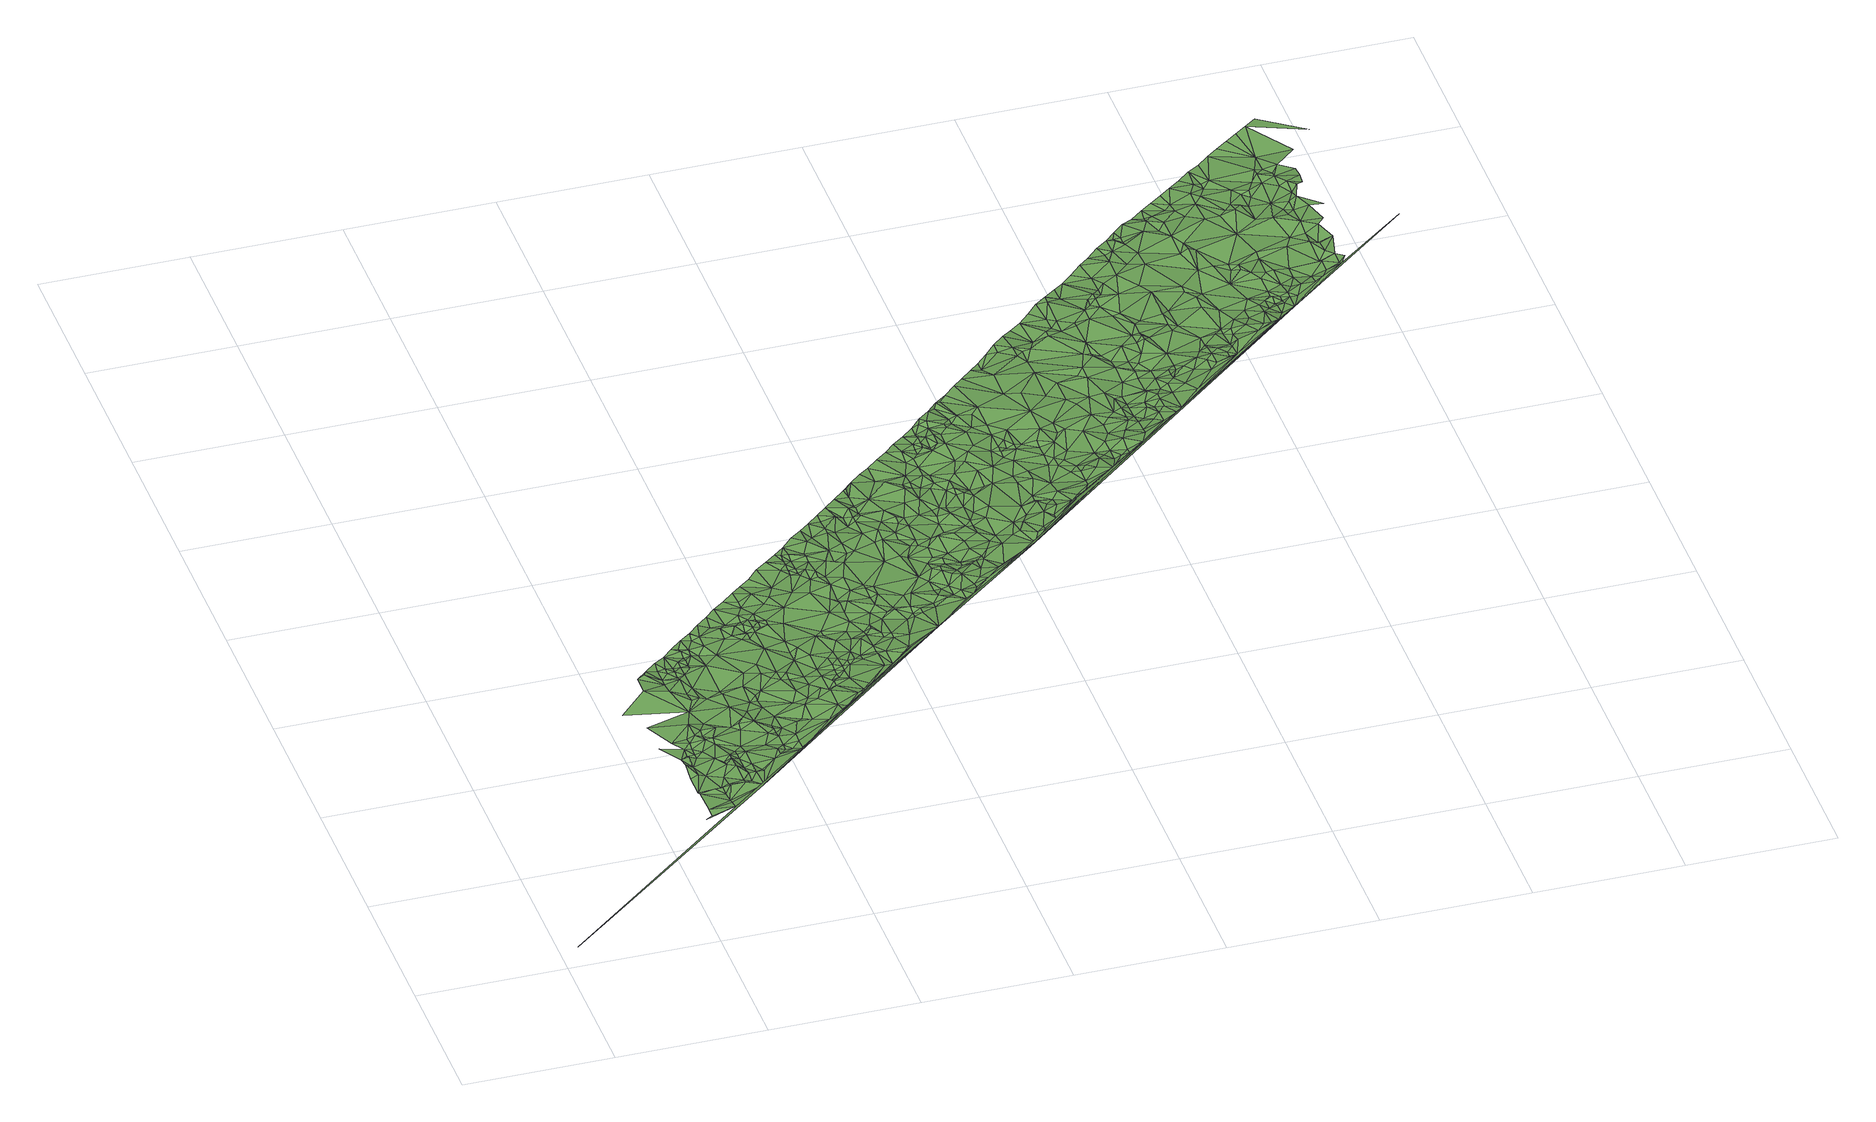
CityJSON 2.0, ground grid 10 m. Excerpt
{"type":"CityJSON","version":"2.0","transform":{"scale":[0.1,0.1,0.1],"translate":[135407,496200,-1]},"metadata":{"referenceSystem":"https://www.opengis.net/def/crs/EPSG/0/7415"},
"CityObjects":{
"plantcover1":{"type":"PlantCover","attributes":{"3df_class":"Forest","bgt_fysiekvoorkomen":"groenvoorziening","bgt_status":"bestaand","identificatienamespace":"NL.IMGeo","begroeidterreindeeloptalud":"false","plus_fysiekvoorkomen":"gras- en kruidachtigen","relatievehoogteligging":0,"aantal_punten":0},"geometry":[{"type":"MultiSurface","lod":"1","boundaries":[[[0,1,2]],[[0,2,3]],[[4,5,3]],[[3,2,6]],[[7,8,5]],[[6,4,3]],[[9,10,8]],[[11,7,5]],[[5,4,11]],[[12,10,9]],[[7,13,8]],[[14,9,8]],[[13,14,8]],[[15,12,9]],[[15,16,12]],[[7,11,17]],[[18,16,19]],[[14,15,9]],[[7,17,13]],[[20,16,15]],[[21,11,4]],[[16,20,22]],[[17,11,21]],[[16,22,19]],[[21,13,17]],[[23,20,15]],[[6,2,24]],[[13,25,14]],[[22,20,23]],[[21,26,13]],[[6,24,4]],[[27,21,4]],[[15,14,28]],[[29,19,22]],[[25,13,26]],[[29,22,23]],[[19,30,31]],[[28,23,15]],[[19,29,32]],[[33,34,31]],[[21,27,26]],[[19,32,30]],[[31,30,35]],[[25,36,14]],[[29,23,37]],[[32,29,37]],[[26,38,25]],[[36,28,14]],[[27,4,24]],[[37,23,28]],[[27,38,26]],[[31,35,33]],[[35,30,39]],[[30,32,40]],[[32,37,40]],[[25,38,41]],[[41,36,25]],[[42,43,44]],[[39,30,40]],[[36,45,28]],[[27,46,38]],[[33,43,34]],[[35,39,33]],[[37,28,47]],[[40,37,47]],[[48,28,45]],[[27,24,46]],[[49,24,50]],[[45,36,51]],[[38,52,41]],[[38,46,52]],[[53,39,40]],[[41,51,36]],[[39,54,33]],[[54,39,53]],[[28,48,47]],[[45,51,48]],[[55,41,52]],[[53,40,56]],[[51,41,55]],[[57,52,46]],[[40,47,56]],[[24,57,46]],[[57,55,52]],[[51,58,48]],[[55,58,51]],[[54,59,33]],[[53,60,54]],[[47,48,61]],[[62,63,44]],[[56,60,53]],[[57,24,64]],[[65,48,58]],[[57,66,55]],[[66,58,55]],[[43,33,59]],[[67,44,43]],[[61,48,65]],[[68,56,47]],[[69,63,70]],[[54,60,59]],[[62,44,67]],[[70,63,62]],[[71,66,57]],[[72,65,58]],[[47,61,68]],[[72,58,66]],[[64,71,57]],[[72,61,65]],[[24,73,64]],[[69,70,74]],[[60,56,75]],[[61,72,68]],[[76,67,43]],[[62,74,70]],[[60,75,59]],[[71,73,66]],[[73,72,66]],[[56,68,77]],[[64,73,71]],[[69,74,78]],[[79,76,43]],[[76,80,67]],[[56,77,75]],[[67,81,62]],[[43,59,82]],[[69,78,83]],[[62,81,74]],[[67,80,81]],[[68,72,84]],[[78,74,85]],[[43,86,79]],[[79,80,76]],[[59,75,82]],[[83,78,87]],[[74,88,85]],[[78,85,87]],[[74,81,88]],[[73,89,72]],[[24,90,73]],[[91,80,79]],[[82,86,43]],[[91,81,80]],[[84,72,89]],[[75,77,92]],[[87,85,93]],[[86,91,79]],[[83,87,94]],[[85,88,93]],[[68,95,77]],[[87,93,96]],[[75,92,97]],[[98,88,81]],[[68,84,95]],[[91,98,81]],[[89,73,99]],[[94,87,96]],[[93,88,98]],[[75,97,82]],[[92,77,100]],[[96,93,101]],[[102,91,86]],[[101,93,98]],[[103,94,96]],[[92,100,97]],[[82,104,86]],[[89,99,105]],[[99,73,90]],[[84,89,106]],[[96,101,103]],[[77,95,100]],[[107,101,98]],[[86,104,102]],[[89,105,106]],[[98,91,108]],[[82,97,109]],[[95,84,110]],[[111,105,99]],[[110,84,106]],[[94,103,112]],[[103,101,113]],[[101,107,113]],[[97,100,109]],[[108,91,102]],[[94,114,115]],[[106,105,111]],[[103,113,116]],[[90,111,99]],[[108,107,98]],[[112,114,94]],[[117,100,95]],[[103,116,112]],[[82,118,104]],[[95,110,119]],[[82,109,118]],[[95,119,117]],[[113,107,108]],[[120,100,117]],[[106,111,121]],[[116,113,122]],[[110,106,123]],[[100,124,109]],[[114,125,115]],[[126,102,104]],[[122,112,116]],[[110,127,119]],[[112,122,114]],[[121,111,90]],[[122,113,108]],[[127,117,119]],[[123,106,121]],[[128,100,120]],[[125,129,115]],[[130,125,114]],[[127,120,117]],[[127,110,123]],[[122,130,114]],[[104,118,126]],[[128,124,100]],[[109,124,118]],[[130,129,125]],[[131,122,108]],[[128,120,127]],[[131,130,122]],[[132,108,102]],[[118,124,133]],[[130,134,129]],[[102,126,132]],[[127,123,135]],[[118,136,126]],[[24,137,90]],[[118,133,136]],[[131,138,130]],[[108,139,131]],[[135,128,127]],[[138,134,130]],[[134,140,129]],[[140,141,129]],[[90,142,121]],[[138,131,139]],[[108,132,139]],[[136,143,126]],[[133,143,136]],[[142,123,121]],[[128,144,124]],[[134,145,140]],[[133,124,144]],[[123,146,135]],[[138,145,134]],[[128,135,147]],[[140,145,141]],[[143,148,126]],[[143,133,144]],[[132,126,148]],[[145,149,141]],[[128,147,150]],[[146,147,135]],[[139,151,138]],[[146,123,142]],[[138,151,145]],[[144,128,150]],[[152,139,132]],[[149,145,153]],[[150,147,146]],[[148,143,154]],[[132,148,152]],[[155,142,90]],[[156,143,144]],[[145,157,153]],[[145,151,157]],[[154,143,158]],[[151,139,159]],[[156,158,143]],[[149,153,160]],[[152,161,139]],[[150,162,144]],[[152,148,163]],[[154,163,148]],[[162,156,144]],[[151,164,157]],[[159,139,161]],[[146,165,150]],[[163,154,158]],[[153,157,166]],[[142,165,146]],[[153,166,160]],[[164,151,159]],[[150,167,162]],[[158,156,168]],[[163,158,169]],[[152,163,161]],[[157,164,170]],[[137,155,90]],[[168,169,158]],[[165,167,150]],[[157,170,166]],[[162,171,156]],[[166,172,160]],[[168,156,171]],[[173,164,159]],[[155,165,142]],[[167,174,162]],[[164,175,170]],[[176,159,161]],[[175,164,173]],[[176,173,159]],[[169,168,177]],[[174,171,162]],[[169,178,163]],[[166,170,179]],[[177,168,171]],[[166,180,172]],[[163,178,161]],[[165,181,167]],[[170,175,182]],[[176,161,183]],[[167,181,174]],[[173,176,183]],[[179,180,166]],[[155,184,165]],[[182,179,170]],[[175,173,183]],[[178,169,177]],[[185,171,174]],[[182,175,186]],[[183,186,175]],[[171,187,177]],[[181,185,174]],[[182,188,179]],[[180,189,172]],[[188,182,186]],[[183,161,190]],[[187,171,185]],[[180,179,188]],[[189,191,172]],[[161,178,192]],[[183,193,186]],[[184,194,165]],[[165,194,181]],[[185,181,195]],[[155,137,184]],[[192,190,161]],[[178,177,196]],[[188,186,197]],[[196,177,187]],[[186,193,197]],[[188,198,180]],[[193,183,199]],[[200,187,185]],[[195,200,185]],[[189,180,198]],[[194,195,181]],[[188,197,201]],[[199,183,190]],[[191,189,202]],[[49,137,24]],[[192,178,203]],[[188,201,198]],[[202,204,191]],[[197,193,199]],[[200,205,187]],[[206,178,196]],[[197,207,201]],[[190,192,203]],[[137,194,184]],[[178,206,203]],[[199,207,197]],[[198,201,207]],[[208,187,205]],[[209,205,200]],[[187,210,196]],[[195,211,200]],[[194,212,195]],[[213,202,189]],[[208,210,187]],[[208,205,209]],[[199,190,214]],[[211,209,200]],[[189,198,215]],[[213,204,202]],[[207,199,214]],[[212,211,195]],[[206,196,216]],[[196,210,217]],[[137,212,194]],[[196,217,216]],[[203,218,190]],[[219,208,209]],[[213,189,215]],[[198,207,220]],[[209,211,219]],[[213,221,204]],[[203,206,218]],[[208,219,210]],[[217,210,222]],[[137,223,212]],[[218,214,190]],[[210,219,222]],[[211,212,224]],[[220,207,214]],[[215,198,220]],[[206,216,225]],[[211,226,219]],[[217,227,216]],[[217,222,227]],[[223,224,212]],[[219,226,222]],[[206,225,218]],[[213,215,228]],[[216,227,225]],[[227,222,229]],[[226,229,222]],[[213,230,221]],[[228,215,220]],[[231,214,218]],[[224,232,211]],[[230,213,228]],[[230,233,221]],[[211,232,226]],[[226,234,229]],[[235,225,227]],[[227,229,235]],[[223,232,224]],[[218,225,236]],[[218,237,231]],[[229,234,235]],[[218,236,237]],[[226,238,234]],[[220,214,239]],[[225,235,236]],[[220,240,228]],[[214,231,239]],[[137,241,223]],[[242,233,230]],[[232,238,226]],[[230,228,240]],[[234,243,235]],[[238,243,234]],[[244,232,223]],[[231,237,245]],[[236,235,246]],[[237,236,245]],[[240,220,247]],[[248,235,243]],[[238,249,243]],[[242,230,250]],[[236,246,245]],[[232,249,238]],[[247,220,239]],[[248,246,235]],[[230,240,251]],[[252,243,249]],[[241,244,223]],[[242,250,253]],[[254,248,243]],[[231,245,255]],[[254,243,252]],[[244,249,232]],[[239,231,255]],[[230,251,250]],[[244,256,249]],[[246,248,257]],[[256,252,249]],[[258,245,246]],[[256,254,252]],[[254,257,248]],[[251,240,259]],[[247,260,240]],[[253,250,261]],[[257,258,246]],[[247,239,262]],[[263,250,251]],[[255,245,258]],[[259,240,260]],[[244,264,256]],[[261,250,263]],[[253,261,265]],[[266,239,255]],[[253,265,267]],[[268,263,251]],[[269,257,254]],[[270,262,239]],[[270,239,266]],[[256,271,254]],[[251,259,268]],[[272,261,263]],[[273,258,257]],[[272,263,268]],[[244,241,264]],[[274,255,258]],[[267,265,275]],[[49,241,137]],[[247,262,276]],[[265,261,277]],[[268,259,278]],[[260,247,276]],[[277,261,272]],[[273,274,258]],[[271,269,254]],[[264,279,256]],[[280,273,257]],[[277,275,265]],[[259,260,278]],[[268,278,272]],[[280,257,269]],[[281,262,270]],[[275,282,267]],[[256,279,271]],[[283,266,255]],[[284,270,266]],[[277,285,275]],[[273,280,274]],[[276,262,281]],[[255,274,283]],[[282,275,285]],[[278,260,286]],[[284,281,270]],[[287,286,260]],[[264,241,279]],[[287,260,276]],[[272,288,277]],[[272,278,288]],[[289,280,269]],[[284,266,283]],[[269,271,289]],[[285,277,290]],[[280,291,274]],[[278,286,288]],[[292,286,287]],[[292,287,276]],[[281,284,293]],[[293,276,281]],[[282,285,294]],[[280,289,291]],[[277,288,290]],[[291,283,274]],[[271,279,295]],[[289,271,295]],[[285,290,294]],[[296,292,276]],[[284,283,297]],[[292,298,286]],[[288,286,298]],[[293,296,276]],[[293,284,299]],[[300,282,294]],[[298,290,288]],[[300,301,282]],[[299,284,297]],[[291,302,283]],[[279,241,49]],[[289,303,291]],[[283,302,297]],[[303,289,295]],[[290,304,294]],[[305,292,296]],[[305,298,292]],[[295,279,49]],[[293,306,296]],[[291,307,302]],[[293,299,308]],[[290,298,304]],[[304,300,294]],[[293,308,306]],[[301,300,309]],[[297,302,310]],[[299,297,311]],[[291,303,307]],[[311,297,310]],[[308,299,311]],[[312,304,298]],[[307,310,302]],[[312,298,305]],[[305,296,306]],[[303,295,313]],[[314,309,300]],[[304,314,300]],[[306,308,315]],[[308,311,315]],[[313,295,49]],[[316,307,303]],[[307,317,310]],[[304,312,318]],[[318,312,305]],[[314,319,309]],[[311,310,320]],[[313,316,303]],[[316,317,307]],[[321,314,304]],[[311,320,315]],[[317,320,310]],[[322,304,318]],[[316,313,323]],[[319,314,324]],[[313,49,323]],[[322,321,304]],[[325,318,305]],[[305,306,326]],[[315,326,306]],[[324,314,321]],[[316,327,317]],[[323,327,316]],[[325,322,318]],[[328,319,324]],[[329,320,317]],[[325,305,326]],[[323,49,330]],[[331,321,322]],[[331,324,321]],[[332,319,328]],[[327,333,317]],[[327,323,330]],[[315,320,334]],[[329,317,333]],[[335,322,325]],[[328,324,336]],[[331,336,324]],[[330,333,327]],[[335,331,322]],[[326,315,334]],[[332,328,336]],[[329,334,320]],[[337,325,326]],[[333,338,329]],[[336,331,339]],[[340,332,336]],[[49,341,330]],[[339,331,335]],[[325,337,335]],[[330,342,333]],[[343,329,338]],[[340,336,344]],[[336,339,344]],[[345,334,329]],[[343,345,329]],[[338,333,342]],[[346,339,335]],[[326,347,337]],[[334,348,326]],[[349,344,339]],[[348,347,326]],[[349,339,346]],[[340,344,350]],[[341,342,330]],[[351,341,49]],[[352,335,337]],[[353,343,338]],[[346,335,352]],[[350,354,340]],[[342,355,338]],[[344,349,350]],[[347,352,337]],[[345,343,353]],[[348,334,356]],[[355,353,338]],[[346,357,349]],[[345,358,334]],[[349,359,350]],[[342,341,355]],[[359,349,357]],[[360,345,353]],[[348,361,347]],[[346,352,362]],[[363,356,334]],[[350,364,354]],[[357,346,362]],[[355,360,353]],[[359,365,350]],[[347,366,352]],[[348,356,361]],[[358,363,334]],[[365,364,350]],[[360,367,345]],[[355,341,368]],[[367,358,345]],[[355,368,360]],[[347,369,366]],[[370,354,364]],[[347,361,369]],[[371,354,370]],[[362,352,366]],[[351,368,341]],[[359,357,372]],[[365,359,373]],[[358,374,363]],[[363,375,356]],[[367,374,358]],[[361,356,376]],[[360,377,367]],[[364,365,373]],[[372,357,362]],[[368,378,360]],[[371,370,379]],[[370,364,373]],[[368,351,380]],[[369,381,366]],[[369,361,381]],[[360,378,377]],[[376,356,382]],[[366,383,362]],[[356,375,382]],[[359,372,373]],[[374,384,363]],[[371,379,385]],[[379,370,385]],[[367,386,374]],[[361,376,381]],[[367,377,386]],[[378,368,387]],[[368,380,387]],[[363,388,375]],[[385,370,373]],[[362,389,372]],[[383,389,362]],[[363,384,388]],[[381,390,366]],[[390,383,366]],[[374,386,384]],[[378,386,377]],[[351,391,380]],[[392,351,49]],[[381,376,393]],[[382,375,394]],[[389,395,372]],[[376,382,393]],[[375,388,394]],[[378,387,396]],[[389,383,395]],[[383,390,395]],[[384,386,397]],[[380,391,387]],[[390,381,393]],[[388,384,398]],[[378,399,386]],[[400,373,372]],[[385,373,401]],[[384,397,398]],[[387,391,396]],[[394,388,398]],[[396,402,378]],[[400,372,395]],[[386,399,397]],[[403,382,394]],[[403,393,382]],[[378,402,399]],[[390,404,395]],[[405,385,401]],[[401,373,406]],[[407,390,393]],[[398,397,408]],[[397,399,408]],[[395,404,400]],[[409,373,400]],[[398,410,394]],[[391,411,396]],[[406,373,409]],[[390,407,404]],[[393,403,412]],[[408,399,402]],[[413,405,401]],[[396,411,402]],[[403,394,414]],[[412,407,393]],[[408,415,398]],[[410,414,394]],[[408,402,416]],[[415,410,398]],[[400,404,417]],[[412,403,418]],[[392,391,351]],[[402,411,416]],[[414,418,403]],[[407,419,404]],[[408,416,415]],[[409,400,417]],[[420,401,406]],[[404,419,421]],[[413,401,420]],[[404,421,417]],[[422,406,409]],[[411,423,416]],[[415,424,410]],[[425,407,412]],[[424,415,416]],[[412,418,425]],[[420,406,422]],[[409,417,426]],[[426,422,409]],[[427,419,407]],[[413,420,428]],[[429,421,419]],[[429,417,421]],[[418,414,430]],[[431,414,410]],[[432,422,426]],[[426,417,433]],[[427,429,419]],[[410,424,431]],[[425,427,407]],[[432,420,422]],[[391,392,411]],[[416,423,434]],[[434,424,416]],[[430,425,418]],[[432,426,433]],[[435,417,429]],[[433,417,435]],[[414,431,430]],[[436,429,427]],[[428,420,437]],[[420,432,438]],[[432,433,438]],[[425,439,427]],[[431,424,434]],[[430,440,425]],[[428,437,441]],[[392,423,411]],[[440,439,425]],[[436,442,429]],[[443,436,427]],[[435,429,442]],[[433,435,444]],[[445,430,431]],[[439,443,427]],[[445,440,430]],[[438,433,444]],[[446,420,438]],[[437,420,446]],[[434,445,431]],[[437,447,441]],[[434,423,392]],[[444,435,442]],[[448,439,440]],[[449,436,443]],[[449,442,436]],[[441,447,450]],[[438,444,451]],[[452,443,439]],[[448,440,445]],[[438,451,446]],[[437,446,453]],[[437,453,447]],[[434,454,445]],[[448,452,439]],[[444,442,455]],[[444,455,451]],[[456,442,449]],[[447,453,457]],[[443,458,449]],[[442,456,455]],[[459,450,447]],[[460,443,452]],[[434,392,454]],[[458,456,449]],[[457,461,447]],[[460,458,443]],[[462,452,448]],[[463,448,445]],[[453,446,464]],[[447,461,459]],[[454,463,445]],[[451,455,465]],[[446,451,466]],[[467,450,459]],[[460,452,462]],[[455,456,468]],[[458,468,456]],[[464,457,453]],[[469,454,392]],[[470,461,457]],[[462,448,463]],[[460,468,458]],[[454,469,463]],[[459,461,470]],[[455,468,465]],[[451,465,466]],[[471,467,459]],[[464,446,466]],[[470,457,464]],[[459,470,472]],[[392,473,469]],[[471,459,472]],[[474,463,469]],[[475,467,471]],[[476,472,470]],[[475,477,467]],[[468,460,478]],[[474,469,473]],[[470,464,476]],[[479,460,462]],[[480,471,472]],[[392,481,473]],[[482,465,468]],[[476,480,472]],[[462,463,483]],[[480,475,471]],[[484,476,464]],[[485,463,474]],[[465,486,466]],[[460,479,478]],[[474,473,487]],[[475,488,477]],[[484,480,476]],[[468,478,482]],[[486,465,482]],[[464,466,489]],[[473,481,487]],[[480,490,475]],[[489,484,464]],[[462,483,479]],[[463,485,483]],[[491,480,484]],[[490,488,475]],[[488,492,477]],[[491,490,480]],[[489,491,484]],[[487,493,474]],[[479,482,478]],[[493,485,474]],[[486,494,466]],[[489,466,494]],[[495,492,488]],[[490,495,488]],[[496,491,489]],[[487,481,497]],[[490,491,496]],[[482,498,486]],[[479,498,482]],[[483,485,499]],[[392,500,481]],[[493,487,497]],[[498,494,486]],[[501,492,495]],[[502,490,496]],[[503,495,490]],[[504,479,483]],[[499,485,493]],[[505,489,494]],[[489,506,496]],[[503,490,502]],[[507,483,499]],[[493,497,508]],[[479,509,498]],[[510,483,507]],[[505,506,489]],[[510,504,483]],[[502,496,506]],[[504,509,479]],[[511,501,495]],[[503,511,495]],[[499,493,512]],[[513,493,508]],[[514,494,498]],[[515,503,502]],[[481,500,497]],[[514,505,494]],[[512,493,513]],[[515,502,506]],[[515,511,503]],[[516,507,499]],[[511,517,501]],[[512,516,499]],[[497,518,508]],[[519,501,517]],[[507,516,510]],[[510,520,504]],[[521,498,509]],[[514,498,522]],[[520,509,504]],[[516,512,513]],[[523,515,506]],[[524,511,515]],[[518,513,508]],[[524,517,511]],[[498,521,522]],[[506,505,525]],[[517,524,519]],[[523,524,515]],[[505,514,525]],[[510,516,526]],[[527,519,524]],[[520,528,509]],[[514,522,529]],[[518,516,513]],[[521,509,528]],[[525,523,506]],[[520,510,530]],[[497,500,518]],[[531,514,529]],[[532,519,527]],[[530,510,526]],[[514,531,525]],[[526,516,518]],[[533,524,523]],[[534,531,529]],[[522,535,529]],[[520,530,528]],[[522,521,535]],[[536,527,524]],[[523,525,537]],[[538,525,531]],[[534,538,531]],[[533,523,537]],[[535,534,529]],[[526,518,539]],[[532,527,536]],[[533,536,524]],[[528,540,521]],[[500,539,518]],[[534,541,538]],[[535,541,534]],[[528,530,540]],[[542,525,538]],[[537,525,542]],[[533,537,536]],[[543,535,521]],[[539,500,544]],[[545,532,536]],[[542,538,541]],[[530,526,546]],[[526,539,547]],[[535,548,541]],[[521,540,543]],[[541,548,542]],[[549,500,392]],[[550,540,530]],[[539,544,547]],[[535,551,548]],[[526,547,546]],[[552,550,530]],[[553,392,49]],[[551,535,543]],[[546,552,530]],[[554,536,537]],[[554,537,542]],[[555,543,540]],[[548,556,542]],[[550,555,540]],[[545,536,557]],[[551,558,548]],[[500,559,544]],[[560,555,550]],[[545,557,561]],[[548,558,556]],[[552,546,562]],[[550,552,563]],[[543,564,551]],[[555,564,543]],[[563,560,550]],[[562,563,552]],[[544,559,547]],[[551,564,558]],[[554,542,556]],[[562,546,565]],[[560,566,555]],[[536,554,557]],[[563,562,567]],[[547,559,546]],[[564,556,558]],[[566,564,555]],[[567,562,565]],[[561,568,569]],[[561,557,568]],[[570,560,563]],[[559,565,546]],[[571,563,567]],[[564,572,556]],[[570,566,560]],[[571,567,565]],[[566,573,564]],[[574,575,569]],[[568,574,569]],[[554,556,576]],[[572,576,556]],[[557,554,577]],[[564,573,572]],[[570,563,571]],[[571,565,559]],[[549,559,500]],[[576,572,573]],[[574,578,575]],[[566,579,573]],[[570,579,566]],[[577,554,580]],[[581,570,571]],[[582,571,559]],[[557,583,568]],[[392,584,549]],[[577,583,557]],[[554,576,585]],[[568,586,574]],[[582,581,571]],[[587,578,574]],[[588,570,581]],[[589,582,559]],[[576,573,590]],[[554,585,580]],[[591,579,570]],[[582,588,581]],[[588,591,570]],[[586,587,574]],[[592,589,559]],[[583,577,580]],[[579,590,573]],[[589,588,582]],[[593,578,587]],[[594,568,583]],[[585,576,595]],[[594,586,568]],[[576,590,595]],[[596,588,589]],[[591,597,579]],[[592,559,549]],[[588,598,591]],[[589,592,596]],[[593,587,599]],[[598,588,596]],[[579,597,600]],[[580,585,601]],[[580,601,583]],[[579,600,590]],[[599,587,586]],[[597,591,598]],[[593,599,602]],[[549,596,592]],[[599,586,603]],[[603,586,594]],[[549,598,596]],[[604,597,598]],[[595,605,585]],[[601,585,605]],[[595,590,605]],[[590,600,606]],[[599,603,607]],[[607,603,594]],[[600,597,608]],[[601,609,583]],[[602,599,610]],[[611,598,549]],[[611,604,598]],[[608,597,604]],[[594,583,612]],[[613,590,606]],[[600,608,606]],[[605,590,613]],[[599,607,610]],[[610,614,602]],[[605,615,601]],[[611,616,604]],[[609,612,583]],[[613,606,617]],[[608,617,606]],[[604,618,608]],[[601,615,609]],[[618,604,616]],[[619,607,594]],[[620,605,613]],[[621,614,610]],[[613,617,622]],[[610,607,623]],[[624,611,549]],[[605,620,615]],[[617,608,625]],[[618,625,608]],[[622,617,625]],[[626,613,622]],[[619,594,612]],[[620,613,626]],[[616,611,624]],[[627,618,616]],[[609,615,612]],[[625,618,628]],[[621,610,629]],[[622,625,630]],[[623,607,619]],[[622,631,626]],[[622,630,631]],[[629,610,623]],[[628,618,627]],[[620,626,632]],[[616,624,627]],[[626,631,632]],[[630,625,633]],[[628,633,625]],[[620,634,615]],[[584,624,549]],[[635,621,629]],[[630,636,631]],[[632,634,620]],[[627,637,628]],[[621,638,639]],[[615,640,612]],[[636,630,633]],[[641,629,623]],[[621,635,638]],[[633,628,637]],[[637,627,624]],[[642,619,612]],[[643,632,631]],[[635,629,641]],[[623,619,644]],[[615,634,640]],[[631,636,643]],[[553,584,392]],[[612,640,642]],[[645,636,633]],[[633,637,645]],[[623,644,641]],[[638,646,639]],[[619,642,647]],[[637,624,584]],[[632,648,634]],[[638,635,649]],[[649,635,641]],[[637,650,645]],[[647,644,619]],[[643,648,632]],[[645,651,636]],[[642,652,647]],[[637,584,650]],[[636,653,643]],[[644,647,652]],[[645,650,651]],[[638,654,646]],[[651,653,636]],[[649,654,638]],[[642,655,652]],[[642,640,655]],[[641,644,656]],[[641,657,649]],[[648,658,634]],[[659,640,634]],[[584,660,650]],[[657,641,656]],[[661,646,654]],[[650,660,651]],[[658,659,634]],[[662,646,661]],[[643,663,648]],[[643,653,663]],[[644,652,664]],[[655,640,665]],[[659,666,640]],[[667,653,651]],[[652,655,664]],[[666,665,640]],[[644,668,656]],[[648,669,658]],[[670,654,649]],[[651,660,667]],[[657,670,649]],[[671,661,654]],[[648,663,669]],[[653,667,663]],[[662,661,671]],[[668,657,656]],[[659,658,672]],[[655,665,664]],[[659,672,666]],[[665,666,673]],[[669,672,658]],[[674,662,671]],[[671,654,670]],[[667,675,663]],[[673,666,672]],[[663,675,669]],[[657,668,670]],[[644,664,676]],[[676,668,644]],[[667,660,677]],[[678,665,673]],[[665,678,664]],[[675,679,669]],[[675,667,680]],[[672,669,681]],[[671,682,674]],[[683,669,679]],[[671,670,684]],[[680,679,675]],[[681,669,683]],[[677,680,667]],[[685,664,678]],[[668,686,670]],[[673,672,687]],[[664,685,676]],[[670,688,684]],[[678,673,687]],[[672,681,689]],[[670,686,688]],[[682,671,690]],[[671,684,690]],[[676,691,668]],[[692,683,679]],[[691,686,668]],[[692,681,683]],[[693,685,678]],[[687,672,689]],[[684,688,694]],[[679,680,695]],[[696,676,685]],[[694,688,686]],[[689,681,692]],[[697,692,679]],[[693,696,685]],[[693,678,687]],[[690,684,694]],[[696,698,676]],[[697,679,695]],[[699,686,691]],[[676,700,691]],[[697,689,692]],[[677,701,680]],[[698,700,676]],[[702,682,690]],[[696,693,703]],[[696,703,698]],[[660,704,677]],[[700,699,691]],[[703,693,687]],[[690,694,705]],[[682,706,707]],[[708,694,686]],[[701,695,680]],[[682,702,706]],[[690,705,702]],[[686,699,708]],[[709,689,697]],[[687,689,709]],[[710,699,700]],[[705,694,708]],[[584,711,660]],[[709,697,695]],[[712,707,706]],[[713,702,705]],[[698,714,700]],[[715,703,687]],[[698,703,714]],[[702,713,706]],[[705,708,713]],[[700,714,710]],[[709,695,716]],[[695,701,716]],[[709,717,687]],[[704,701,677]],[[703,715,714]],[[710,718,699]],[[699,718,708]],[[713,719,706]],[[720,716,701]],[[719,713,708]],[[721,712,706]],[[715,687,722]],[[723,709,716]],[[687,717,722]],[[710,714,724]],[[709,723,717]],[[723,716,720]],[[725,712,721]],[[721,706,719]],[[714,715,726]],[[724,718,710]],[[719,708,727]],[[723,728,717]],[[704,720,701]],[[724,714,726]],[[722,726,715]],[[729,717,728]],[[730,723,720]],[[718,727,708]],[[723,731,728]],[[722,717,729]],[[726,732,724]],[[725,721,733]],[[729,728,731]],[[734,725,733]],[[731,723,735]],[[724,732,718]],[[723,730,735]],[[704,730,720]],[[711,704,660]],[[719,736,721]],[[737,733,721]],[[731,738,729]],[[722,729,739]],[[734,733,737]],[[727,740,719]],[[704,735,730]],[[735,741,731]],[[726,722,742]],[[737,721,736]],[[732,726,743]],[[744,734,737]],[[736,719,740]],[[739,729,738]],[[741,735,704]],[[738,731,741]],[[745,718,732]],[[746,727,718]],[[742,722,739]],[[743,726,742]],[[747,741,704]],[[748,744,737]],[[737,736,749]],[[738,741,747]],[[739,738,750]],[[727,746,740]],[[748,737,751]],[[748,752,744]],[[753,732,743]],[[742,739,750]],[[749,736,740]],[[753,745,732]],[[745,746,718]],[[754,750,738]],[[751,737,749]],[[754,738,747]],[[752,755,744]],[[748,756,752]],[[553,711,584]],[[757,742,750]],[[756,748,751]],[[704,758,747]],[[757,750,754]],[[752,759,755]],[[752,756,759]],[[760,743,742]],[[761,742,757]],[[758,754,747]],[[762,757,754]],[[753,743,760]],[[759,763,755]],[[745,764,746]],[[753,764,745]],[[760,742,761]],[[765,756,751]],[[765,751,749]],[[756,765,759]],[[740,766,749]],[[761,757,762]],[[746,767,740]],[[753,760,764]],[[762,754,758]],[[765,763,759]],[[711,758,704]],[[764,767,746]],[[761,762,768]],[[760,761,769]],[[767,766,740]],[[758,770,762]],[[749,771,765]],[[760,772,764]],[[768,762,770]],[[769,761,768]],[[765,773,763]],[[749,766,771]],[[763,773,774]],[[775,770,758]],[[772,760,769]],[[764,776,767]],[[711,775,758]],[[777,768,770]],[[778,773,765]],[[769,768,777]],[[772,776,764]],[[773,779,774]],[[777,770,775]],[[765,771,778]],[[767,780,766]],[[779,781,774]],[[766,780,782]],[[769,777,783]],[[777,775,711]],[[767,784,780]],[[785,779,773]],[[766,782,771]],[[783,772,769]],[[776,786,767]],[[778,787,773]],[[786,784,767]],[[781,779,785]],[[778,771,787]],[[773,787,785]],[[780,784,782]],[[777,711,788]],[[783,777,789]],[[772,783,790]],[[789,777,788]],[[776,791,786]],[[792,781,785]],[[790,783,789]],[[786,793,784]],[[794,776,772]],[[795,785,787]],[[781,792,796]],[[797,787,771]],[[798,772,790]],[[799,789,788]],[[711,553,788]],[[786,791,793]],[[800,791,776]],[[801,790,789]],[[771,782,802]],[[801,789,799]],[[792,785,795]],[[794,772,798]],[[803,800,776]],[[804,799,788]],[[805,790,801]],[[798,790,805]],[[791,806,793]],[[799,804,801]],[[794,807,776]],[[803,776,807]],[[553,804,788]],[[800,806,791]],[[787,797,795]],[[784,808,782]],[[796,792,809]],[[801,810,805]],[[801,804,810]],[[771,802,797]],[[803,806,800]],[[798,805,811]],[[812,796,809]],[[805,810,811]],[[792,795,809]],[[798,811,794]],[[793,808,784]],[[553,813,804]],[[804,813,810]],[[811,810,813]],[[794,811,814]],[[793,806,815]],[[811,813,814]],[[802,782,808]],[[806,803,816]],[[807,794,817]],[[553,818,813]],[[803,807,819]],[[812,809,820]],[[817,794,814]],[[809,795,821]],[[821,795,797]],[[813,818,814]],[[819,807,817]],[[816,803,819]],[[797,802,821]],[[815,806,816]],[[793,815,808]],[[817,814,822]],[[820,809,823]],[[814,818,824]],[[825,819,817]],[[809,821,823]],[[814,824,822]],[[816,819,825]],[[553,826,818]],[[821,802,827]],[[828,817,822]],[[802,808,827]],[[828,825,817]],[[822,824,828]],[[816,825,829]],[[818,830,824]],[[823,821,831]],[[820,823,832]],[[820,832,833]],[[821,827,834]],[[829,825,828]],[[821,834,831]],[[816,835,815]],[[827,808,836]],[[818,826,830]],[[828,824,837]],[[823,831,838]],[[823,838,832]],[[834,827,836]],[[829,835,816]],[[824,830,837]],[[837,829,828]],[[815,839,808]],[[832,840,833]],[[831,834,841]],[[553,842,826]],[[843,836,808]],[[838,844,832]],[[834,836,841]],[[840,832,844]],[[830,826,837]],[[831,845,838]],[[815,835,839]],[[831,841,845]],[[838,846,844]],[[841,836,847]],[[837,848,829]],[[844,846,840]],[[849,843,808]],[[847,836,843]],[[826,850,837]],[[829,851,835]],[[808,839,849]],[[846,852,840]],[[845,846,838]],[[841,847,853]],[[853,847,843]],[[848,851,829]],[[850,848,837]],[[854,841,853]],[[854,845,841]],[[842,850,826]],[[855,852,846]],[[835,856,839]],[[835,851,856]],[[857,853,843]],[[858,854,853]],[[850,859,848]],[[860,846,845]],[[849,857,843]],[[845,854,861]],[[842,859,850]],[[862,851,848]],[[858,861,854]],[[857,858,853]],[[839,863,849]],[[864,856,851]],[[856,865,839]],[[859,862,848]],[[861,860,845]],[[862,864,851]],[[866,855,846]],[[865,863,839]],[[863,867,849]],[[868,856,864]],[[867,869,849]],[[869,857,849]],[[856,870,865]],[[859,842,871]],[[866,846,860]],[[872,861,858]],[[856,868,870]],[[842,553,873]],[[859,871,862]],[[857,872,858]],[[872,860,861]],[[864,874,868]],[[874,864,862]],[[875,867,863]],[[875,869,867]],[[876,865,870]],[[865,876,863]],[[868,874,870]],[[877,857,869]],[[875,877,869]],[[872,878,860]],[[855,879,880]],[[870,874,876]],[[857,881,872]],[[878,866,860]],[[875,863,882]],[[877,883,857]],[[879,855,866]],[[884,863,876]],[[885,877,875]],[[857,883,881]],[[878,872,886]],[[863,884,882]],[[885,875,882]],[[887,866,878]],[[872,881,886]],[[879,888,880]],[[885,883,877]],[[887,878,889]],[[889,878,886]],[[879,866,887]],[[883,890,881]],[[886,881,890]],[[883,885,891]],[[885,882,892]],[[893,888,879]],[[883,891,890]],[[894,887,889]],[[894,879,887]],[[894,889,886]],[[895,886,890]],[[891,896,890]],[[894,886,897]],[[879,898,893]],[[890,896,895]],[[897,886,895]],[[894,899,879]],[[899,898,879]],[[898,900,901]]]}]}
},
"vertices":[
[132,122,8],[127,118,9],[147,122,12],[132,128,9],[147,132,10],[132,148,7],[147,128,11],[142,148,9],[132,152,5],[137,168,7],[132,168,5],[147,142,8],[132,178,9],[147,152,6],[142,168,5],[137,178,6],[132,188,6],[147,148,9],[122,202,7],[137,198,6],[137,188,7],[152,148,10],[137,192,5],[142,188,5],[172,142,10],[152,162,6],[152,152,8],[162,148,10],[152,182,7],[142,192,5],[142,202,7],[132,208,5],[142,198,5],[147,222,7],[122,227,6],[142,208,6],[157,172,8],[147,192,6],[162,152,9],[147,208,8],[152,202,8],[162,168,9],[112,247,4],[152,237,5],[132,267,5],[157,178,6],[167,152,7],[157,198,6],[162,182,8],[326,271,11],[9,7,12],[162,178,8],[167,158,9],[152,208,6],[152,212,8],[167,168,6],[157,202,8],[172,158,9],[167,178,6],[157,222,5],[162,212,8],[167,188,5],[147,272,3],[132,280,5],[177,158,9],[167,182,7],[172,168,8],[147,262,5],[172,192,5],[139,286,5],[137,282,6],[177,162,7],[172,182,8],[187,168,9],[147,277,3],[172,212,6],[157,247,6],[177,208,6],[147,287,3],[162,247,7],[157,257,4],[157,272,5],[177,232,7],[147,293,5],[187,188,6],[152,282,4],[167,247,5],[152,287,4],[157,277,3],[192,178,9],[207,172,10],[162,262,4],[177,212,8],[157,282,4],[155,299,4],[192,198,7],[157,287,3],[182,218,8],[162,277,4],[192,172,9],[187,212,8],[162,287,3],[177,252,5],[162,292,4],[177,247,7],[197,178,7],[197,182,8],[167,282,5],[177,282,5],[187,227,5],[197,192,8],[202,178,7],[167,297,2],[167,287,3],[167,302,4],[162,306,4],[167,292,4],[197,202,7],[192,237,4],[197,198,6],[197,208,5],[207,182,9],[172,297,3],[207,188,10],[197,227,6],[167,307,2],[192,252,6],[202,202,6],[202,218,4],[170,313,4],[172,302,4],[177,297,2],[197,267,5],[197,237,4],[177,312,3],[212,202,9],[197,242,5],[262,218,12],[182,302,5],[187,292,4],[177,317,5],[178,319,4],[232,198,9],[202,247,4],[217,227,5],[182,312,5],[222,202,9],[217,208,6],[207,262,6],[185,326,4],[222,218,9],[197,307,4],[207,272,6],[192,322,3],[212,257,5],[242,202,12],[222,237,7],[197,317,5],[217,252,6],[207,302,5],[193,332,4],[217,287,6],[227,227,7],[217,262,5],[202,307,5],[242,212,9],[202,322,3],[232,222,9],[222,252,5],[222,257,7],[207,317,5],[232,242,6],[200,339,4],[212,307,5],[237,232,9],[212,312,2],[212,302,4],[232,252,5],[232,272,4],[212,322,3],[212,327,5],[242,227,10],[212,317,5],[217,307,5],[247,208,10],[242,232,7],[217,312,5],[242,247,7],[217,322,4],[217,337,3],[232,292,5],[208,345,4],[232,282,3],[222,312,4],[257,218,11],[247,232,9],[242,257,5],[222,317,5],[222,327,4],[227,312,5],[247,237,9],[222,322,3],[217,342,4],[237,282,6],[216,352,4],[247,242,6],[242,272,6],[227,317,5],[252,247,6],[252,242,7],[252,252,6],[257,237,9],[262,222,10],[227,347,5],[237,312,4],[232,337,3],[252,267,5],[252,257,7],[252,292,5],[257,247,8],[242,327,5],[223,359,3],[257,252,8],[267,222,13],[267,227,10],[257,272,5],[262,252,8],[257,262,7],[237,342,4],[262,257,8],[242,352,3],[257,297,4],[282,242,10],[231,365,3],[267,257,8],[267,267,7],[262,282,6],[257,292,4],[272,257,7],[267,312,6],[252,342,4],[302,252,13],[238,372,4],[272,262,6],[287,242,10],[272,292,4],[272,282,5],[262,337,5],[277,277,8],[282,257,9],[252,367,4],[257,362,3],[282,262,7],[246,378,4],[282,267,8],[277,302,4],[287,257,10],[282,282,6],[282,287,5],[262,357,5],[267,352,4],[257,372,4],[272,327,5],[257,367,3],[297,252,10],[257,377,3],[277,312,4],[254,385,3],[262,362,3],[292,277,6],[277,322,5],[297,272,8],[262,367,3],[287,287,7],[287,292,6],[257,382,4],[277,342,5],[262,377,2],[267,362,5],[302,257,10],[292,282,6],[277,327,3],[261,391,3],[292,307,4],[282,322,5],[262,382,4],[272,357,6],[272,352,5],[272,372,3],[297,277,8],[272,377,4],[297,297,5],[277,352,4],[287,332,5],[272,382,2],[307,272,8],[287,347,5],[297,312,6],[282,367,5],[297,322,4],[277,392,4],[269,398,4],[302,302,6],[312,292,5],[287,377,5],[292,362,5],[297,337,4],[307,302,7],[297,332,5],[277,405,3],[307,307,5],[302,322,6],[287,367,3],[317,292,6],[282,397,2],[302,332,5],[317,297,5],[317,302,7],[297,372,4],[284,411,3],[317,317,5],[292,397,4],[297,382,5],[322,292,8],[292,402,4],[302,372,5],[317,357,4],[322,297,8],[292,412,2],[322,317,6],[332,297,7],[297,397,3],[292,418,3],[332,302,6],[332,332,6],[312,387,6],[302,412,4],[317,377,5],[337,307,8],[307,402,2],[299,424,3],[352,297,9],[342,302,9],[337,317,5],[307,412,2],[337,327,5],[312,402,5],[322,377,6],[327,357,6],[312,407,5],[312,417,5],[357,297,12],[322,387,7],[342,317,5],[307,431,3],[347,307,6],[332,357,4],[317,407,5],[342,337,7],[317,412,3],[347,317,6],[337,367,5],[327,397,5],[342,347,4],[317,422,2],[317,417,4],[332,382,6],[347,332,8],[352,307,9],[332,377,4],[317,432,2],[315,437,4],[332,407,6],[327,422,5],[347,337,8],[347,352,4],[342,367,4],[352,327,8],[357,322,10],[317,437,5],[362,307,9],[342,372,5],[347,362,5],[337,392,5],[352,342,5],[322,444,4],[357,332,6],[362,312,8],[352,347,6],[337,397,7],[342,387,6],[371,312,11],[411,342,9],[352,372,4],[357,352,5],[342,397,5],[367,317,9],[362,337,5],[362,342,4],[367,332,9],[347,412,5],[337,442,3],[371,327,8],[357,372,5],[352,397,5],[330,451,4],[342,437,5],[362,387,3],[371,337,7],[352,427,5],[371,352,6],[381,322,10],[362,377,3],[337,457,3],[371,362,5],[376,342,6],[376,337,7],[357,412,6],[367,372,5],[362,392,5],[357,442,3],[362,402,3],[352,432,4],[386,327,8],[381,347,7],[376,377,5],[357,427,4],[371,392,6],[345,464,3],[367,402,4],[381,367,6],[386,357,5],[357,432,5],[362,427,3],[391,347,9],[367,422,5],[371,402,3],[362,457,2],[367,437,5],[381,382,5],[381,377,4],[353,470,3],[376,417,5],[381,397,5],[371,427,5],[391,362,5],[367,447,4],[362,467,4],[391,382,5],[381,412,4],[360,477,3],[371,437,4],[386,392,3],[367,457,4],[401,357,7],[381,427,5],[381,417,6],[371,462,3],[386,412,5],[371,472,4],[391,407,5],[371,467,3],[396,392,6],[406,372,5],[381,462,4],[386,432,6],[391,447,4],[368,483,3],[391,417,2],[406,357,9],[376,467,4],[376,477,5],[376,472,4],[416,352,9],[411,367,8],[376,482,3],[381,467,2],[376,490,3],[401,417,3],[406,417,4],[381,477,4],[421,352,11],[401,432,5],[416,387,5],[386,467,5],[416,377,5],[396,442,6],[421,357,9],[381,492,3],[391,467,4],[386,487,3],[386,477,5],[383,497,4],[426,372,9],[401,452,6],[386,492,5],[391,477,4],[431,362,10],[411,432,6],[426,387,7],[451,377,13],[391,503,4],[396,482,5],[396,487,4],[421,412,5],[406,457,6],[406,472,6],[426,392,4],[431,367,9],[421,422,3],[426,397,4],[401,492,3],[431,382,7],[436,377,9],[416,452,3],[401,487,3],[436,387,6],[396,507,2],[446,377,10],[398,510,4],[431,412,6],[426,437,4],[421,442,4],[411,477,5],[406,492,5],[421,467,4],[441,392,8],[401,512,3],[431,422,5],[421,447,5],[441,407,4],[421,452,5],[406,516,4],[416,492,4],[426,452,3],[431,447,5],[421,497,5],[421,477,5],[426,457,6],[451,382,10],[446,427,3],[431,452,5],[431,467,6],[446,437,4],[456,382,11],[414,523,5],[461,397,8],[461,392,9],[436,452,4],[506,422,12],[451,422,5],[446,447,3],[456,412,6],[640,534,11],[451,482,6],[451,432,4],[451,462,6],[441,507,4],[446,452,5],[481,402,11],[456,427,5],[421,530,4],[461,407,9],[461,417,6],[456,447,5],[471,407,10],[461,437,4],[466,412,9],[441,527,5],[429,537,4],[476,427,6],[476,417,9],[461,457,4],[466,457,6],[436,537,3],[436,544,3],[461,467,5],[451,502,6],[444,552,3],[476,452,6],[466,497,4],[481,422,7],[486,417,6],[466,522,5],[536,447,11],[476,487,6],[461,542,5],[451,552,3],[486,427,6],[491,417,8],[486,467,6],[486,437,6],[496,417,9],[451,559,4],[466,537,3],[481,482,5],[496,422,8],[491,447,4],[496,432,10],[461,552,5],[491,457,4],[476,507,5],[459,566,4],[466,547,4],[501,442,8],[491,487,5],[496,462,5],[471,547,5],[506,452,8],[491,512,4],[476,557,2],[511,432,11],[496,517,6],[501,467,5],[466,573,2],[496,507,5],[511,437,10],[506,457,7],[511,447,9],[501,532,5],[501,487,6],[474,579,2],[506,467,7],[486,557,5],[526,442,10],[511,457,6],[506,482,4],[521,447,9],[516,452,7],[486,562,5],[511,467,6],[511,472,5],[511,482,4],[521,462,8],[516,497,4],[491,567,3],[521,467,8],[526,452,10],[491,577,3],[482,586,3],[516,512,5],[496,562,3],[506,527,6],[526,477,9],[506,542,6],[526,462,7],[489,593,4],[506,532,4],[526,482,6],[496,572,4],[531,457,10],[531,467,9],[511,527,5],[531,472,9],[496,592,5],[516,522,3],[506,562,5],[506,567,4],[526,497,5],[526,502,7],[541,452,10],[496,597,5],[497,599,4],[536,482,5],[526,532,6],[526,517,4],[526,507,5],[541,472,8],[516,567,5],[536,492,6],[516,577,5],[506,597,2],[536,502,5],[531,512,5],[505,606,3],[541,482,8],[536,542,5],[556,467,11],[536,522,5],[546,487,8],[551,477,10],[546,497,7],[512,612,2],[546,492,7],[521,587,5],[536,532,6],[526,577,5],[551,517,5],[521,582,4],[551,502,6],[526,592,5],[531,567,4],[551,497,6],[541,532,8],[526,587,5],[561,492,8],[541,537,8],[556,497,8],[541,542,6],[536,567,5],[541,552,6],[571,487,9],[531,597,3],[546,537,5],[591,497,10],[531,592,3],[531,612,2],[520,619,2],[541,587,5],[566,502,9],[546,557,4],[626,522,12],[528,626,3],[536,602,4],[561,547,5],[561,537,7],[571,497,10],[571,512,6],[561,582,6],[546,607,5],[576,492,10],[546,622,5],[576,527,5],[576,502,10],[561,557,6],[535,632,3],[566,542,6],[556,592,5],[576,512,8],[576,517,6],[586,497,9],[581,507,10],[566,562,4],[546,632,3],[543,639,4],[586,502,9],[556,617,4],[551,632,5],[591,512,7],[586,527,6],[566,612,6],[591,507,9],[591,532,5],[586,557,6],[551,645,4],[581,577,5],[581,582,6],[596,512,10],[556,642,5],[566,627,4],[591,527,5],[561,637,5],[556,647,3],[586,567,7],[596,522,7],[558,652,4],[561,642,3],[596,527,8],[611,517,10],[561,647,3],[596,552,5],[601,537,7],[606,527,9],[566,659,4],[591,572,5],[576,647,5],[591,617,5],[596,597,5],[611,537,6],[611,547,5],[616,522,11],[591,637,5],[616,557,6],[581,657,5],[574,665,2],[621,522,11],[611,577,5],[621,537,9],[586,647,3],[581,662,3],[596,617,8],[582,671,3],[596,627,5],[621,547,7],[601,617,6],[586,662,4],[606,597,6],[591,652,5],[631,532,9],[626,542,7],[626,552,6],[616,592,4],[596,667,3],[616,597,5],[631,562,5],[601,662,5],[590,677,3],[606,657,3],[631,557,5],[631,542,8],[621,587,7],[631,547,6],[616,647,6],[626,582,7],[636,542,9],[631,552,8],[621,592,7],[631,577,5],[631,627,5],[601,672,3],[636,547,7],[636,552,7],[598,683,3],[641,547,9],[641,552,9],[636,602,7],[636,597,5],[641,567,5],[646,547,9],[636,582,5],[606,689,3],[616,667,4],[646,562,6],[616,677,5],[651,557,10],[641,582,6],[666,557,13],[626,647,6],[651,572,5],[651,582,5],[661,557,10],[621,672,5],[621,687,4],[614,695,3],[631,652,6],[656,602,7],[636,647,9],[661,567,7],[626,682,3],[661,612,6],[622,701,4],[636,657,6],[681,567,13],[646,637,6],[626,687,3],[641,672,6],[631,687,5],[641,652,8],[671,577,10],[656,632,9],[671,567,10],[671,582,6],[630,706,4],[646,652,6],[646,667,5],[638,712,5],[671,602,8],[661,652,5],[651,662,5],[681,572,10],[656,677,5],[651,667,7],[681,582,10],[671,622,10],[676,587,10],[671,612,7],[661,687,7],[666,632,9],[676,597,9],[666,642,6],[676,602,6],[686,577,11],[661,672,7],[731,607,13],[686,602,9],[671,637,8],[681,617,9],[671,647,8],[661,682,7],[666,702,5],[646,718,5],[671,667,6],[681,637,10],[676,657,7],[686,622,9],[676,647,11],[671,677,7],[666,687,6],[654,724,5],[671,682,6],[676,667,9],[681,662,9],[691,637,9],[662,730,5],[676,687,8],[686,672,8],[686,667,6],[686,682,6],[670,736,5],[691,702,6],[706,717,8],[678,742,5]
]}
